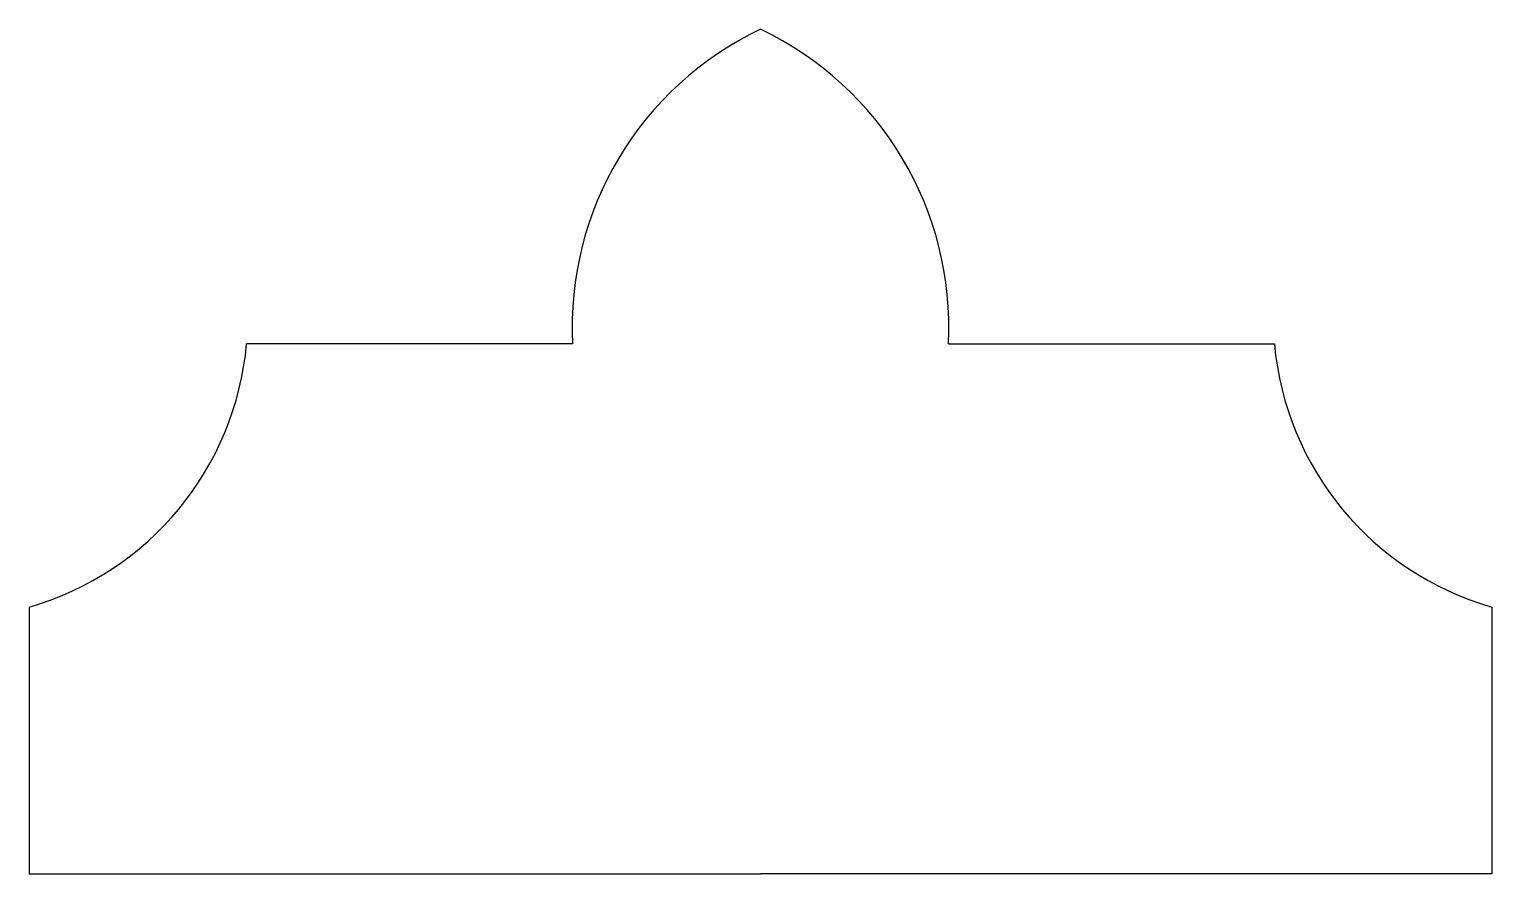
# Model space of a CAD drawing. Extents: x -9.6 to 9.6, y 0 to 11.1.
import ezdxf

# ---------------------------------------------------------------- set-up
doc = ezdxf.new("R2010")
doc.units = 0
doc.layers.add('MODELSKETCH_VISIBLE', color=7, linetype='CONTINUOUS')

msp = doc.modelspace()

# ---------------------------------------------------------------- linework, layer by layer
at = {"layer": 'MODELSKETCH_VISIBLE'}
for p, q in [((-2.468, 6.96), (-6.751, 6.96)), ((2.468, 6.96), (6.751, 6.96)), ((-9.606, 3.503), (-9.606, 0)), ((9.606, 3.503), (9.606, 0)), ((-9.606, 0), (0, 0)), ((9.606, 0), (0, 0))]:
    msp.add_line(p, q, dxfattribs=at)
for centre, radius, start, end in [((1.858, 7.179), 4.332, 115.4026, 182.9063), ((-1.858, 7.179), 4.332, 357.0937, 64.5974), ((-10.701, 7.315), 3.966, 286.023, 354.8577), ((10.701, 7.315), 3.966, 185.1423, 253.977)]:
    msp.add_arc(centre, radius, start, end, dxfattribs=at)

doc.saveas('drawing.dxf')
